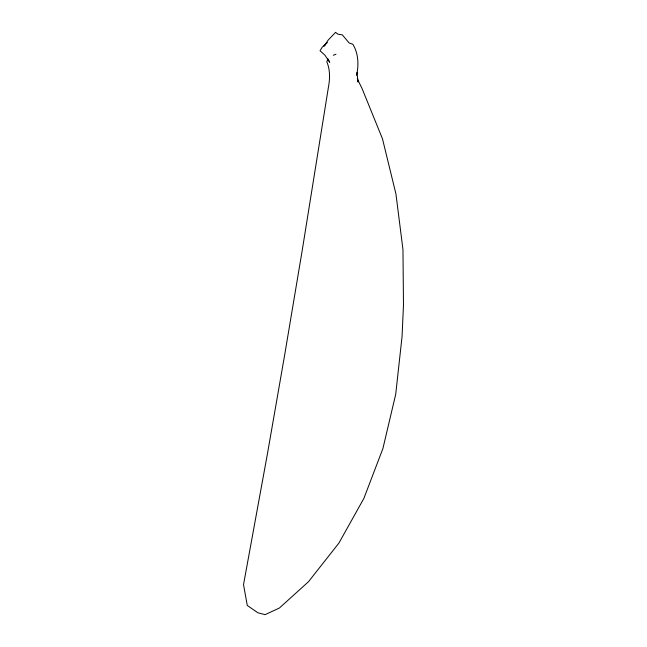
<?xml version="1.0" encoding="UTF-8"?>
<svg xmlns="http://www.w3.org/2000/svg" width="647" height="647" viewBox="0 0 647 647"><rect width="100%" height="100%" fill="white"/><g stroke="black" fill="none" stroke-linecap="round" stroke-linejoin="round"><path stroke-width="0.97" d="M356.586 75.367C358.867 65.242 358.519 53.41 352.85 44.271L349.121 42.953L342.344 34.873L337.871 34.162L335.567 32.35L328.199 40.057L323.985 46.147L325.425 44.764M327.414 42.565L322.182 47.231L320.039 50.773L324.915 55.173L329.735 62.298L327.956 58.845L326.816 61.853C330.358 70.013 329.97 79.476 328.288 88.024L302.214 250.429L284.777 354.313L267.405 453.992L243.523 584.645L247.283 605.455L257.943 612.806L265.084 614.65L279.375 608.034L308.441 581.766L338.891 543.108L363.857 498.449L382.903 448.573L395.705 394.322L402.046 336.634L403.477 305.06L402.968 249.58L395.94 193.954L382.474 138.806L362.077 88.55L357.346 78.958M333.318 55.27L335.971 54.235M357.532 79.727L358.09 82.048L356.95 72.472"/></g></svg>
